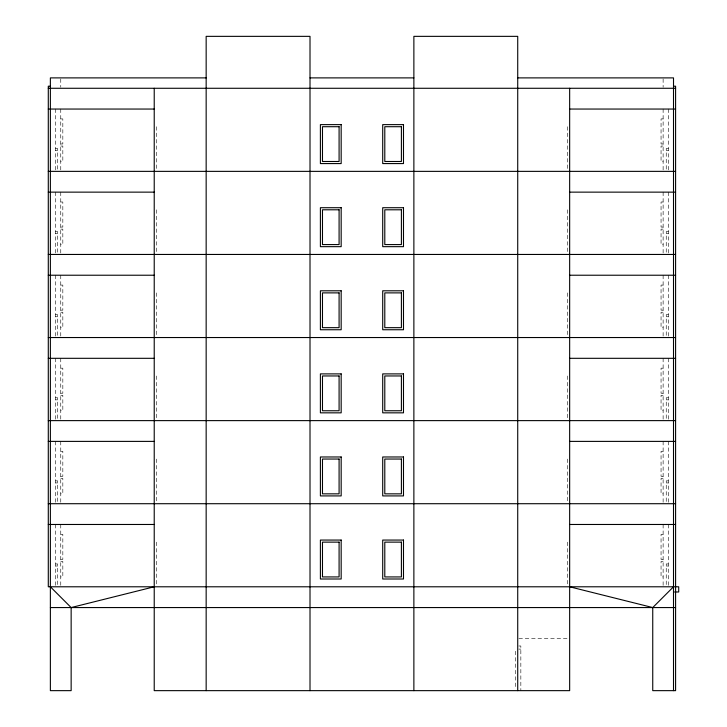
<?xml version="1.0" encoding="UTF-8"?>
<svg xmlns="http://www.w3.org/2000/svg" width="727" height="727" viewBox="0 0 727 727"><rect width="100%" height="100%" fill="white"/><g stroke="black" fill="none" stroke-linecap="round" stroke-linejoin="round"><path stroke-width="0.55" stroke-dasharray="3.63 2.73" d="M60.759 118.919L62.831 118.919L62.831 143.973L60.759 143.973M663.124 118.919L661.052 118.919L661.052 143.973L663.124 143.973M60.759 146.045L62.831 146.045L62.831 161.494L60.759 161.494M663.124 146.045L661.052 146.045L661.052 161.494L663.124 161.494M55.561 148.517L57.642 148.517L57.642 170.272M668.322 148.517L666.241 148.517L666.241 170.272M55.561 150.589L57.642 150.589M666.241 150.589L668.322 150.589M60.759 202.006L62.831 202.006L62.831 227.06L60.759 227.06M663.124 202.006L661.052 202.006L661.052 227.06L663.124 227.06M60.759 229.132L62.831 229.132L62.831 244.581L60.759 244.581M663.124 229.132L661.052 229.132L661.052 244.581L663.124 244.581M55.561 231.604L57.642 231.604L57.642 252.26M668.322 231.604L666.241 231.604L666.241 252.26M55.561 233.676L57.642 233.676M666.241 233.676L668.322 233.676M60.759 285.084L62.831 285.084L62.831 310.147L60.759 310.147M663.124 285.084L661.052 285.084L661.052 310.147L663.124 310.147M60.759 312.219L62.831 312.219L62.831 327.668L60.759 327.668M663.124 312.219L661.052 312.219L661.052 327.668L663.124 327.668M55.561 314.691L57.642 314.691L57.642 336.447M668.322 314.691L666.241 314.691L666.241 336.447M55.561 316.763L57.642 316.763M666.241 316.763L668.322 316.763M60.759 368.171L62.831 368.171L62.831 393.225L60.759 393.225M663.124 368.171L661.052 368.171L661.052 393.225L663.124 393.225M60.759 395.306L62.831 395.306L62.831 410.755L60.759 410.755M663.124 395.306L661.052 395.306L661.052 410.755L663.124 410.755M55.561 397.769L57.642 397.769L57.642 418.434M668.322 397.769L666.241 397.769L666.241 418.434M55.561 399.85L57.642 399.85M666.241 399.85L668.322 399.85M60.759 451.258L62.831 451.258L62.831 476.312L60.759 476.312M663.124 451.258L661.052 451.258L661.052 476.312L663.124 476.312M60.759 478.393L62.831 478.393L62.831 493.842L60.759 493.842M663.124 478.393L661.052 478.393L661.052 493.842L663.124 493.842M55.561 480.856L57.642 480.856L57.642 502.611M668.322 480.856L666.241 480.856L666.241 502.611M55.561 482.937L57.642 482.937M666.241 482.937L668.322 482.937M60.759 534.345L62.831 534.345L62.831 559.399L60.759 559.399M663.124 534.345L661.052 534.345L661.052 559.399L663.124 559.399M60.759 561.48L62.831 561.48L62.831 576.929L60.759 576.929M663.124 561.48L661.052 561.48L661.052 576.929L663.124 576.929M55.561 563.943L57.642 563.943L57.642 585.698M668.322 563.943L666.241 563.943L666.241 585.698M55.561 566.024L57.642 566.024M666.241 566.024L668.322 566.024M518.86 638.724L568.523 638.724M518.769 645.994L520.841 645.994L520.841 690.65M518.769 649.111L520.841 649.111M668.322 109.05L668.322 171.363M668.322 192.137L668.322 254.45M668.322 275.224L668.322 337.537M668.322 358.311L668.322 420.624M668.322 441.389L668.322 503.711M668.322 524.476L668.322 586.789M663.124 78.934L663.124 87.24M663.124 109.05L663.124 171.363M663.124 192.137L663.124 254.45M663.124 275.224L663.124 337.537M663.124 358.311L663.124 420.624M663.124 441.389L663.124 503.711M663.124 524.476L663.124 586.789M567.578 126.707L567.578 169.291M567.578 209.794L567.578 252.369M567.578 292.881L567.578 335.456M567.578 375.959L567.578 418.543M567.578 459.046L567.578 501.63M567.578 542.133L567.578 584.717M515.652 651.183L515.652 688.569M156.305 126.707L156.305 169.291M156.305 209.794L156.305 252.369M156.305 292.881L156.305 335.456M156.305 375.959L156.305 418.543M156.305 459.046L156.305 501.63M156.305 542.133L156.305 584.717M60.759 78.934L60.759 87.24M60.759 109.05L60.759 171.363M60.759 192.137L60.759 254.45M60.759 275.224L60.759 337.537M60.759 358.311L60.759 420.624M60.759 441.389L60.759 503.711M60.759 524.476L60.759 586.789M55.561 109.05L55.561 171.363M55.561 192.137L55.561 254.45M55.561 275.224L55.561 337.537M55.561 358.311L55.561 420.624M55.561 441.389L55.561 503.711M55.561 524.476L55.561 586.789"/><path stroke-width="1.09" d="M673.511 86.204L675.592 86.204L675.592 690.65L652.746 690.65L652.746 607.563L673.511 586.789M50.372 586.789L71.146 607.563L154.224 586.789M206.159 77.889L50.372 77.889L50.372 690.65L71.146 690.65L71.146 607.563M310.011 77.889L413.872 77.889M517.724 77.889L673.511 77.889L673.511 690.65M50.372 86.204L48.291 86.204L48.291 586.789L678.709 586.789L678.709 591.987L674.556 591.987M48.291 88.276L675.592 88.276M48.291 109.05L154.224 109.05M569.659 109.05L675.592 109.05M48.291 171.363L675.592 171.363M48.291 192.137L154.224 192.137M569.659 192.137L675.592 192.137M48.291 254.45L675.592 254.45M48.291 275.224L154.224 275.224M569.659 275.224L675.592 275.224M48.291 337.537L675.592 337.537M48.291 358.311L154.224 358.311M569.659 358.311L675.592 358.311M48.291 420.624L675.592 420.624M48.291 441.389L154.224 441.389M569.659 441.389L675.592 441.389M48.291 503.711L675.592 503.711M48.291 524.476L154.224 524.476M569.659 524.476L675.592 524.476M50.372 607.563L675.592 607.563M569.659 586.789L652.746 607.563M569.659 88.276L569.659 690.65L154.224 690.65L154.224 88.276M517.724 690.65L517.724 36.35L413.872 36.35L413.872 690.65M310.011 690.65L310.011 36.35L206.159 36.35L206.159 690.65M341.172 124.626L320.398 124.626L320.398 163.575L341.172 163.575L341.172 124.626M403.485 124.626L382.711 124.626L382.711 163.575L403.485 163.575L403.485 124.626M339.091 126.707L322.479 126.707L322.479 161.494L339.091 161.494L339.091 126.707M401.404 126.707L384.792 126.707L384.792 161.494L401.404 161.494L401.404 126.707M341.172 207.713L320.398 207.713L320.398 246.662L341.172 246.662L341.172 207.713M403.485 207.713L382.711 207.713L382.711 246.662L403.485 246.662L403.485 207.713M339.091 209.794L322.479 209.794L322.479 244.581L339.091 244.581L339.091 209.794M401.404 209.794L384.792 209.794L384.792 244.581L401.404 244.581L401.404 209.794M341.172 290.8L320.398 290.8L320.398 329.749L341.172 329.749L341.172 290.8M403.485 290.8L382.711 290.8L382.711 329.749L403.485 329.749L403.485 290.8M339.091 292.881L322.479 292.881L322.479 327.668L339.091 327.668L339.091 292.881M401.404 292.881L384.792 292.881L384.792 327.668L401.404 327.668L401.404 292.881M341.172 373.887L320.398 373.887L320.398 412.836L341.172 412.836L341.172 373.887M403.485 373.887L382.711 373.887L382.711 412.836L403.485 412.836L403.485 373.887M339.091 375.959L322.479 375.959L322.479 410.755L339.091 410.755L339.091 375.959M401.404 375.959L384.792 375.959L384.792 410.755L401.404 410.755L401.404 375.959M341.172 456.974L320.398 456.974L320.398 495.914L341.172 495.914L341.172 456.974M403.485 456.974L382.711 456.974L382.711 495.914L403.485 495.914L403.485 456.974M339.091 459.046L322.479 459.046L322.479 493.842L339.091 493.842L339.091 459.046M401.404 459.046L384.792 459.046L384.792 493.842L401.404 493.842L401.404 459.046M341.172 540.061L320.398 540.061L320.398 579.001L341.172 579.001L341.172 540.061M403.485 540.061L382.711 540.061L382.711 579.001L403.485 579.001L403.485 540.061M339.091 542.133L322.479 542.133L322.479 576.929L339.091 576.929L339.091 542.133M401.404 542.133L384.792 542.133L384.792 576.929L401.404 576.929L401.404 542.133"/></g></svg>
